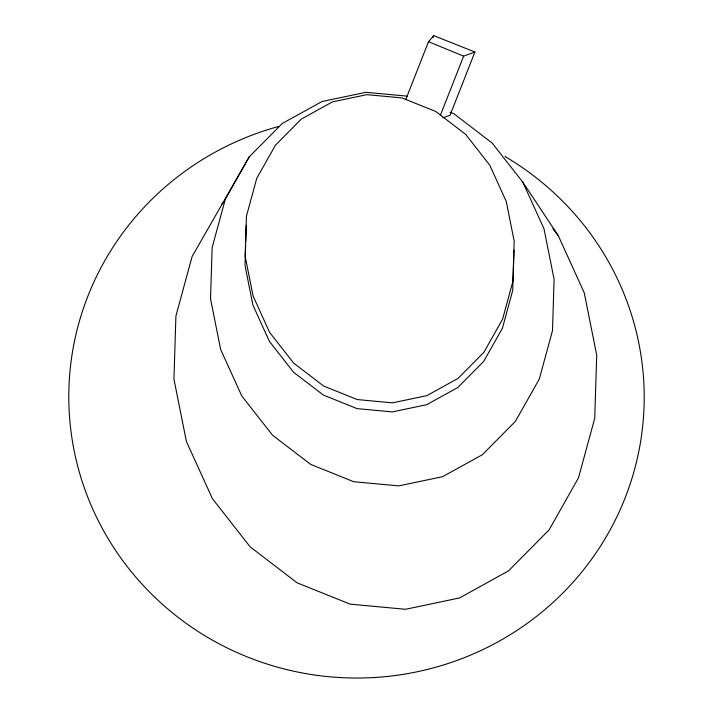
<?xml version="1.0" encoding="UTF-8"?>
<svg xmlns="http://www.w3.org/2000/svg" width="713" height="713" viewBox="0 0 713 713"><rect width="100%" height="100%" fill="white"/><g stroke="black" fill="none" stroke-linecap="round" stroke-linejoin="round"><path stroke-width="1.07" d="M245.637 244.826L244.996 265.441L252.91 305.066L269.452 341.465L293.489 372.168L323.39 395.073L357.115 408.629L392.364 411.909L426.739 404.681L457.889 387.453L483.699 361.384L502.415 328.256L512.745 290.334L514.002 250.192M245.744 241.573L246.252 225.299M405.697 99.749L428.531 41.693L433.718 35.65L474.92 52.004L450.046 115.248L442.862 117.886M432.907 37.727L433.718 35.65M440.384 115.256L463.628 56.158L474.92 52.004M407.613 96.184L365.894 92.307L321.991 101.531L282.205 123.536L249.238 156.833L192.145 256.422L175.906 316.028L173.936 379.111L186.378 441.383L212.367 498.592L250.147 546.844L297.143 582.842L350.145 604.143L405.545 609.294L459.564 597.94L508.529 570.855L549.09 529.893L578.501 477.835L594.74 418.228L596.71 355.136L584.268 292.874L558.279 235.664L522.87 182.27L492.166 143.055L453.976 113.804L449.876 112.155M249.238 156.833L225.344 199.141L212.144 247.571L210.54 298.836L220.647 349.441L241.769 395.929L272.473 435.144L310.663 464.395L353.728 481.712L398.754 485.892L442.648 476.667L482.443 454.662L515.401 421.365L539.295 379.058L552.495 330.627L554.099 279.362L543.992 228.757L522.87 182.27M221.556 204.364L223.891 201.993M428.531 41.693L463.628 56.158M552.878 228.766L558.279 235.664M504.964 156.477A287.704 280.993 1.1 0 1 558.324 597.476A287.704 280.993 1.1 0 1 107.752 538.012A287.704 280.993 1.1 0 1 278.275 126.558M246.422 216.235L245.174 256.377L253.088 295.993L269.621 332.401L293.667 363.095L323.559 386.009L357.284 399.565L392.542 402.836L426.909 395.617L458.067 378.38L483.877 352.311L502.585 319.192L512.923 281.261L514.171 241.119L506.266 201.503L489.724 165.095L465.687 134.401L435.786 111.486L402.061 97.931L366.812 94.66L332.436 101.879L301.278 119.116L275.468 145.185L256.76 178.303L246.422 216.235"/></g></svg>
